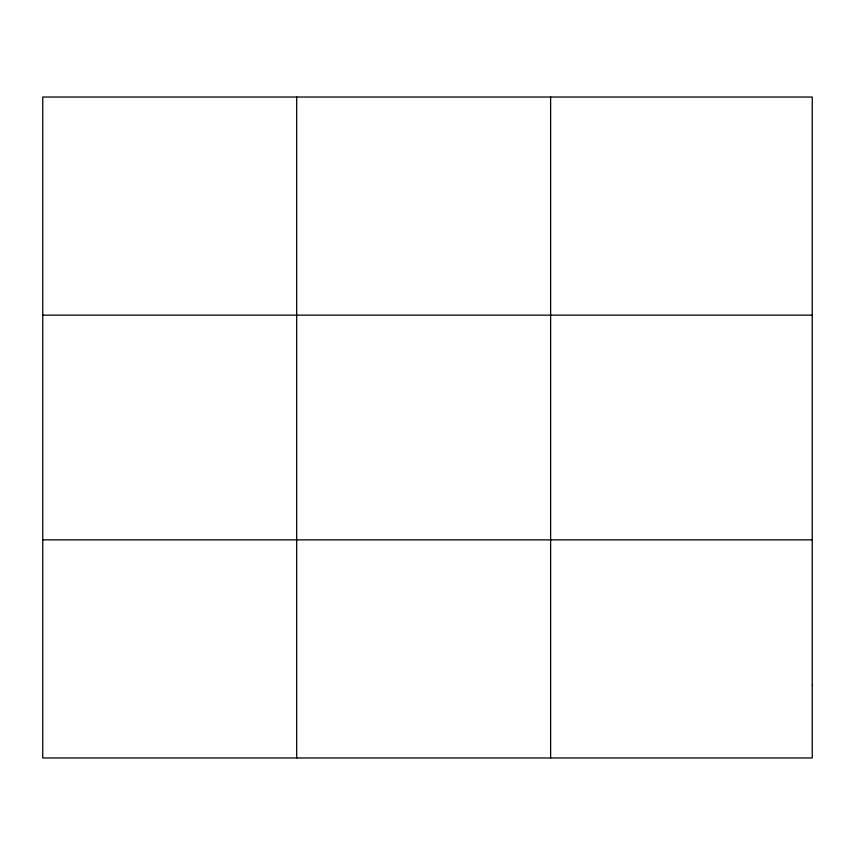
<?xml version="1.0" encoding="UTF-8"?>
<svg xmlns="http://www.w3.org/2000/svg" width="855" height="855" viewBox="0 0 855 855"><rect width="100%" height="100%" fill="white"/><g stroke="black" fill="none" stroke-linecap="round" stroke-linejoin="round"><path stroke-width="1.28" d="M296.685 757.968L296.685 97.032M550.62 757.968L550.62 97.032M42.75 315.142L812.25 315.142M42.75 539.858L812.25 539.858M812.25 685.261L812.25 757.968L42.75 757.968L42.75 97.032L812.25 97.032L812.25 685.261"/></g></svg>
